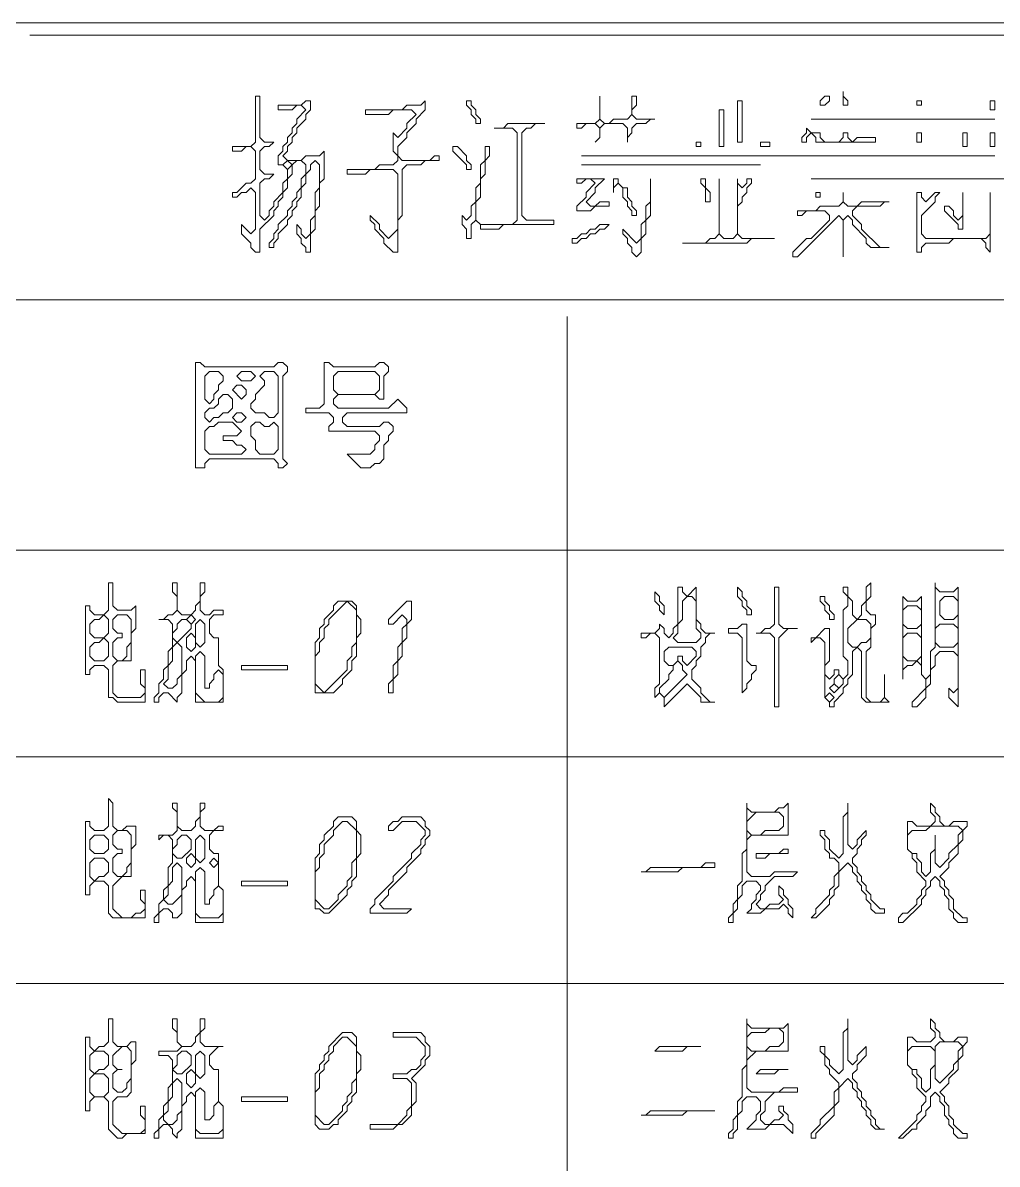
# Model space of a CAD drawing. Extents: x 58 to 1298, y 68 to 1824.
# Drawn here: x 295.4 to 507.5, y 1162.4 to 1411 of the extents above; entities that cross this region are included whole.
import ezdxf

# ---------------------------------------------------------------- set-up
doc = ezdxf.new("R2010")
doc.units = 0
doc.layers.add('TRACE_STRAIGHT', color=5, linetype='Continuous', lineweight=0)
doc.layers.add('TRACE_TEXT_SYMBOL', color=6, linetype='Continuous', lineweight=0)

msp = doc.modelspace()

# ---------------------------------------------------------------- linework, layer by layer
at = {"layer": 'TRACE_STRAIGHT', "color": 5}
for p, q in [((208, 1410.96), (1236, 1410.96)), ((296.88, 1408.29), (673.12, 1408.29)), ((467, 1390), (507, 1390)), ((417, 1382), (507, 1382)), ((417, 1380), (456, 1380)), ((467, 1377), (551, 1377)), ((208, 1350.64), (1236.88, 1350.64)), ((413.89, 1347), (413.89, 353.26)), ((208, 1296.11), (1236, 1296.11)), ((208, 1251.1), (1236, 1251.1)), ((208, 1201.72), (1236, 1201.72))]:
    msp.add_line(p, q, dxfattribs=at)
at = {"layer": 'TRACE_TEXT_SYMBOL', "color": 6}
for points in [[(346, 1395), (346, 1385), (345, 1384), (341, 1384), (341, 1383), (343, 1383), (344, 1384), (345, 1384), (346, 1383), (346, 1377), (345, 1376), (344, 1376), (342, 1374), (341, 1374), (341, 1373), (342, 1373), (343, 1374), (344, 1374), (345, 1375), (346, 1374), (346, 1366), (345, 1365), (343, 1367), (343, 1365), (345, 1363), (345, 1362), (346, 1361), (347, 1361), (347, 1366), (350, 1369), (350, 1370), (351, 1371), (351, 1372), (352, 1373), (352, 1374), (353, 1375), (353, 1377), (354, 1378), (354, 1380), (355, 1381), (356, 1381), (357, 1380), (357, 1378), (356, 1377), (356, 1375), (355, 1374), (355, 1373), (354, 1372), (354, 1371), (353, 1370), (353, 1369), (351, 1367), (351, 1366), (350, 1365), (350, 1364), (349, 1363), (349, 1362), (350, 1362), (350, 1363), (351, 1364), (351, 1365), (353, 1367), (353, 1368), (354, 1369)], [(352, 1384), (352, 1383), (351, 1382), (351, 1380), (352, 1380), (353, 1379), (353, 1377), (352, 1376), (352, 1374), (350, 1372), (350, 1371), (349, 1370), (349, 1369), (348, 1368), (347, 1369), (347, 1376), (348, 1377), (349, 1377), (350, 1378), (348, 1378), (347, 1379), (347, 1383), (348, 1384), (349, 1384), (350, 1385), (348, 1385), (347, 1386), (347, 1395), (346, 1395)], [(354, 1369), (354, 1370), (355, 1371), (355, 1372), (356, 1373), (356, 1375), (357, 1376), (357, 1378), (358, 1379), (358, 1380), (359, 1381), (360, 1380), (360, 1375), (359, 1374), (359, 1369), (358, 1368), (358, 1365), (357, 1364), (356, 1365), (356, 1366), (355, 1367), (355, 1365), (356, 1364), (356, 1363), (357, 1362), (357, 1361), (358, 1361), (358, 1365), (359, 1366), (359, 1370), (360, 1371), (360, 1376), (361, 1377), (361, 1383), (360, 1382), (357, 1382), (356, 1381), (353, 1381), (352, 1382), (353, 1383), (353, 1384), (354, 1385), (354, 1386), (355, 1387), (355, 1388), (357, 1390), (357, 1391), (358, 1392), (358, 1394), (357, 1394), (356, 1393), (351, 1393), (351, 1392), (354, 1392), (355, 1393), (356, 1393), (357, 1392), (355, 1390), (355, 1389), (354, 1388), (354, 1387), (353, 1386), (353, 1385), (352, 1384)], [(480, 1289), (479, 1288), (479, 1285), (478, 1284), (478, 1282), (477, 1281), (476, 1282), (476, 1285), (475, 1286), (475, 1288), (474, 1288), (474, 1287), (475, 1286), (475, 1284), (474, 1283), (474, 1273), (475, 1272), (475, 1269), (474, 1268), (473, 1269), (473, 1270), (472, 1270), (472, 1269), (471, 1268), (470, 1269), (470, 1271), (471, 1272), (471, 1279), (470, 1279), (468, 1277), (467, 1277), (467, 1276), (468, 1277), (469, 1277), (470, 1276), (470, 1264), (471, 1263), (471, 1262), (472, 1262), (472, 1263), (474, 1265), (474, 1266), (475, 1267), (475, 1268), (476, 1269), (476, 1274), (477, 1275), (478, 1274), (478, 1264), (479, 1263), (484, 1263), (483, 1264), (483, 1269), (483, 1264), (482, 1263), (480, 1263), (479, 1264), (479, 1274), (480, 1275), (480, 1279), (481, 1280), (481, 1282), (480, 1282), (479, 1283)], [(479, 1283), (479, 1285), (480, 1286), (480, 1289)], [(453, 1241), (453, 1231), (452, 1230), (452, 1224), (451, 1223), (451, 1220), (450, 1219), (450, 1217), (449, 1216), (449, 1215), (450, 1215), (450, 1217), (451, 1218), (451, 1220), (452, 1221), (452, 1223), (453, 1224), (455, 1224), (456, 1223), (456, 1222), (455, 1221), (455, 1220), (454, 1219), (454, 1218), (453, 1217), (456, 1217), (457, 1218), (460, 1218), (461, 1219), (462, 1218), (462, 1217), (463, 1216), (463, 1218), (462, 1219), (462, 1220), (461, 1221), (461, 1222), (460, 1223), (460, 1221), (461, 1220), (460, 1219), (458, 1219), (457, 1218), (456, 1218), (455, 1219), (456, 1220), (456, 1221), (457, 1222), (457, 1223), (459, 1225), (463, 1225), (464, 1226), (459, 1226), (458, 1225), (454, 1225), (453, 1226), (453, 1233), (454, 1234), (462, 1234), (462, 1241), (461, 1240), (460, 1240), (459, 1239), (454, 1239)], [(454, 1239), (453, 1240), (453, 1241)], [(475, 1241), (475, 1239), (474, 1238), (474, 1230), (473, 1229), (471, 1231), (471, 1233), (470, 1234), (470, 1235), (469, 1235), (469, 1234), (470, 1233), (470, 1231), (471, 1230), (471, 1229), (472, 1229), (473, 1228), (473, 1226), (472, 1225), (472, 1223), (471, 1222), (471, 1221), (468, 1218), (468, 1217), (467, 1216), (468, 1216), (471, 1219), (471, 1220), (472, 1221), (472, 1222), (473, 1223), (473, 1226), (475, 1228), (476, 1227), (476, 1226), (477, 1225), (477, 1224), (478, 1223), (478, 1222), (479, 1221), (479, 1220), (480, 1219), (480, 1218), (481, 1217), (483, 1217), (483, 1218), (482, 1218), (480, 1220), (480, 1221), (479, 1222), (479, 1223), (478, 1224), (478, 1225), (477, 1226), (477, 1227), (476, 1228), (476, 1229), (477, 1230), (477, 1231), (478, 1232), (478, 1233), (479, 1234), (479, 1235), (477, 1233)], [(477, 1233), (477, 1232), (476, 1231), (475, 1232), (475, 1241)], [(493, 1241), (493, 1239), (494, 1238), (494, 1237), (493, 1236), (490, 1236), (489, 1237), (488, 1237), (488, 1231), (489, 1230), (489, 1229), (490, 1228), (490, 1226), (492, 1224), (492, 1223), (491, 1222), (491, 1221), (490, 1220), (490, 1219), (488, 1217), (487, 1217), (486, 1216), (486, 1215), (487, 1215), (491, 1219), (491, 1220), (492, 1221), (492, 1222), (493, 1223), (493, 1224), (494, 1225), (495, 1224), (495, 1223), (496, 1222), (496, 1221), (497, 1220), (497, 1218), (498, 1217), (498, 1216), (499, 1215), (501, 1215), (501, 1216), (500, 1216), (498, 1218), (498, 1220), (497, 1221), (497, 1222), (496, 1223), (496, 1224), (495, 1225), (497, 1227), (497, 1228), (499, 1230), (499, 1232), (500, 1233), (500, 1235), (501, 1236), (501, 1237), (498, 1237), (497, 1236), (496, 1236), (495, 1237), (495, 1238), (494, 1239)], [(494, 1239), (494, 1240), (493, 1241)]]:
    msp.add_lwpolyline(points, dxfattribs=at)
for points in [[(421, 1395), (421, 1390), (420, 1389), (416, 1389), (416, 1388), (417, 1388), (418, 1389), (420, 1389), (421, 1388), (421, 1386), (420, 1385), (421, 1386), (421, 1388), (422, 1389), (426, 1389), (427, 1388), (427, 1385), (427, 1386), (428, 1387), (428, 1388), (429, 1389), (431, 1389), (432, 1390), (433, 1390), (429, 1390), (428, 1391), (428, 1392), (429, 1393), (429, 1395), (428, 1395), (428, 1391), (427, 1390), (424, 1390), (423, 1389), (422, 1389), (421, 1390)], [(470, 1395), (469, 1394), (469, 1393), (470, 1393), (471, 1394), (471, 1395)], [(474, 1396), (474, 1393), (475, 1393), (475, 1394), (474, 1395)], [(383, 1394), (382, 1393), (379, 1393), (378, 1392), (370, 1392), (370, 1391), (375, 1391), (376, 1392), (380, 1392), (381, 1391), (379, 1389), (379, 1388), (377, 1386), (376, 1387), (376, 1383), (377, 1382), (377, 1381), (376, 1380), (373, 1380), (372, 1379), (366, 1379), (366, 1378), (370, 1378), (371, 1379), (376, 1379), (377, 1378), (377, 1366), (375, 1364), (373, 1366), (373, 1367), (371, 1369), (371, 1368), (372, 1367), (372, 1366), (374, 1364), (374, 1363), (376, 1361), (377, 1361), (377, 1368), (378, 1369), (378, 1379), (379, 1380), (382, 1380), (383, 1381), (386, 1381), (386, 1382), (385, 1382), (384, 1381), (378, 1381), (377, 1382), (377, 1384), (379, 1386), (379, 1387), (381, 1389), (381, 1390), (383, 1392)], [(392, 1394), (392, 1393), (393, 1392), (393, 1391), (394, 1390), (394, 1389), (395, 1389), (395, 1390), (394, 1391), (394, 1392), (393, 1393), (393, 1394)], [(451, 1394), (451, 1385), (452, 1385), (452, 1394)], [(490, 1394), (490, 1393), (491, 1393), (491, 1394)], [(506, 1394), (507, 1394), (507, 1392), (506, 1392)], [(447, 1392), (448, 1392), (448, 1384), (447, 1384)], [(401, 1389), (400, 1388), (398, 1388), (402, 1388), (403, 1387), (403, 1368), (402, 1367), (395, 1367), (394, 1368), (394, 1372), (395, 1373), (395, 1377), (396, 1378), (396, 1381), (397, 1382), (397, 1384), (396, 1384), (396, 1381), (395, 1380), (395, 1376), (394, 1375), (394, 1372), (393, 1371), (393, 1369), (392, 1368), (391, 1369), (391, 1367), (392, 1366), (392, 1364), (393, 1364), (393, 1367), (394, 1368), (395, 1367), (395, 1366), (399, 1366), (400, 1367), (411, 1367), (411, 1368), (405, 1368), (404, 1369), (404, 1387), (405, 1388), (406, 1388), (407, 1389), (409, 1389)], [(466, 1388), (466, 1387), (465, 1386), (465, 1385), (466, 1385), (466, 1386), (467, 1387), (468, 1386), (468, 1385), (481, 1385), (481, 1386), (477, 1386), (476, 1385), (475, 1386), (475, 1387), (474, 1387), (474, 1386), (473, 1385), (470, 1385), (469, 1386), (469, 1387), (467, 1387)], [(442, 1385), (443, 1385), (443, 1384), (442, 1384)], [(456, 1385), (458, 1385), (458, 1384), (456, 1384)], [(490, 1387), (490, 1385), (491, 1385), (491, 1387)], [(500, 1387), (501, 1387), (501, 1384), (500, 1384)], [(506, 1387), (507, 1387), (507, 1384), (506, 1384)], [(389, 1384), (389, 1383), (392, 1380), (392, 1379), (393, 1379), (393, 1380), (392, 1381), (392, 1382), (390, 1384)], [(352, 1380), (353, 1381), (354, 1380), (353, 1379)], [(416, 1377), (416, 1376), (417, 1376), (418, 1377), (419, 1377), (420, 1376), (418, 1374), (418, 1373), (416, 1371), (416, 1370), (419, 1370), (420, 1371), (423, 1371), (423, 1372), (421, 1372), (420, 1371), (419, 1371), (418, 1372), (420, 1374), (420, 1375), (422, 1377)], [(424, 1377), (424, 1374), (424, 1375), (425, 1376), (426, 1375), (426, 1373), (427, 1372), (427, 1371), (428, 1370), (428, 1369), (429, 1369), (429, 1370), (428, 1371), (428, 1372), (427, 1373), (427, 1375), (426, 1375), (425, 1376), (425, 1377)], [(432, 1377), (432, 1372), (431, 1371), (431, 1368), (430, 1367), (430, 1364), (429, 1363), (426, 1366), (426, 1365), (427, 1364), (427, 1363), (428, 1362), (428, 1361), (429, 1360), (430, 1361), (430, 1364), (431, 1365), (431, 1368), (432, 1369)], [(447, 1377), (447, 1365), (446, 1364), (445, 1364), (444, 1363), (439, 1363), (453, 1363), (454, 1364), (459, 1364), (452, 1364), (451, 1365), (451, 1371), (452, 1372), (452, 1373), (453, 1374), (453, 1375), (454, 1376), (454, 1377), (453, 1377), (453, 1376), (452, 1375), (451, 1376), (451, 1377), (451, 1365), (450, 1364), (448, 1364), (447, 1365)], [(443, 1377), (443, 1376), (444, 1375), (444, 1372), (445, 1372), (445, 1374), (444, 1375), (444, 1377)], [(474, 1374), (474, 1372), (473, 1371), (469, 1371), (468, 1370), (464, 1370), (464, 1369), (465, 1369), (466, 1370), (470, 1370), (471, 1369), (471, 1368), (467, 1364), (466, 1364), (463, 1361), (463, 1360), (464, 1360), (473, 1369), (474, 1368), (474, 1360), (474, 1368), (475, 1369), (476, 1368), (476, 1367), (479, 1364), (479, 1363), (480, 1362), (484, 1362), (482, 1362), (478, 1366), (478, 1367), (476, 1369), (476, 1370), (477, 1371), (482, 1371), (483, 1372), (484, 1372), (478, 1372), (477, 1371), (475, 1371), (474, 1372)], [(468, 1374), (468, 1373), (469, 1373), (469, 1374)], [(490, 1374), (490, 1361), (491, 1361), (491, 1362), (492, 1363), (497, 1363), (498, 1364), (504, 1364), (505, 1363), (505, 1362), (506, 1361), (506, 1374), (506, 1365), (505, 1364), (492, 1364), (491, 1365), (491, 1369), (494, 1372), (494, 1373), (495, 1374), (494, 1374), (492, 1372), (491, 1373), (491, 1374)], [(500, 1374), (500, 1369), (499, 1368), (498, 1369), (498, 1370), (497, 1371), (496, 1371), (496, 1370), (499, 1367), (499, 1366), (500, 1366)], [(421, 1367), (420, 1366), (419, 1366), (418, 1365), (417, 1365), (416, 1364), (415, 1364), (415, 1363), (416, 1363), (417, 1364), (418, 1364), (419, 1365), (420, 1365), (421, 1366), (422, 1366), (423, 1367)], [(333, 1337), (333, 1314), (335, 1314), (335, 1315), (336, 1316), (350, 1316), (351, 1315), (351, 1314), (352, 1314), (353, 1315), (352, 1316), (352, 1334), (353, 1335), (353, 1336), (352, 1337), (351, 1337), (350, 1336), (335, 1336), (334, 1337)], [(361, 1337), (361, 1328), (360, 1327), (357, 1327), (357, 1326), (362, 1326), (363, 1325), (363, 1324), (362, 1323), (362, 1322), (372, 1322), (373, 1321), (373, 1320), (372, 1319), (372, 1318), (371, 1317), (366, 1317), (369, 1314), (371, 1314), (372, 1315), (373, 1315), (374, 1316), (374, 1319), (375, 1320), (375, 1321), (376, 1322), (376, 1323), (375, 1324), (374, 1324), (373, 1323), (366, 1323), (365, 1324), (365, 1325), (366, 1326), (379, 1326), (379, 1327), (377, 1329), (375, 1327), (364, 1327), (363, 1328), (363, 1329), (364, 1330), (372, 1330), (373, 1329), (374, 1329), (374, 1334), (375, 1335), (375, 1336), (374, 1337), (373, 1337), (372, 1336), (363, 1336), (362, 1337)], [(335, 1334), (336, 1335), (338, 1335), (339, 1334), (339, 1333), (338, 1332), (338, 1331), (337, 1330), (337, 1329), (336, 1328), (335, 1329)], [(342, 1334), (343, 1335), (345, 1335), (346, 1334), (345, 1333), (343, 1333)], [(347, 1334), (348, 1335), (350, 1335), (351, 1334), (351, 1326), (350, 1325), (349, 1325), (348, 1326), (346, 1326), (345, 1327), (345, 1328), (346, 1329), (346, 1330), (348, 1332), (348, 1333)], [(363, 1334), (364, 1335), (372, 1335), (373, 1334), (373, 1331), (372, 1330), (364, 1330), (363, 1331)], [(341, 1331), (342, 1332), (343, 1332), (344, 1331), (344, 1330), (343, 1329)], [(338, 1329), (339, 1330), (340, 1330), (341, 1329), (341, 1327), (340, 1326), (339, 1326), (338, 1325), (337, 1325), (336, 1324), (335, 1325), (335, 1326), (336, 1327), (337, 1327), (338, 1328)], [(341, 1325), (342, 1326), (343, 1326), (344, 1325), (343, 1324), (342, 1324)], [(337, 1323), (338, 1324), (341, 1324), (343, 1322), (342, 1321), (339, 1321), (339, 1320), (341, 1320), (342, 1319), (343, 1319), (344, 1318), (343, 1317), (336, 1317), (335, 1318), (335, 1322), (336, 1323)], [(345, 1323), (346, 1324), (347, 1324), (348, 1323), (349, 1323), (350, 1324), (351, 1323), (351, 1318), (350, 1317), (347, 1317), (346, 1318), (346, 1320), (345, 1321)], [(314, 1289), (314, 1283), (313, 1282), (311, 1282), (310, 1283), (310, 1284), (309, 1284), (309, 1269), (310, 1269), (310, 1270), (311, 1271), (313, 1271), (314, 1270), (314, 1264), (315, 1264), (316, 1263), (322, 1263), (322, 1270), (321, 1270), (321, 1267), (322, 1266), (322, 1265), (321, 1264), (316, 1264), (315, 1265), (315, 1271), (316, 1272), (319, 1272), (319, 1278), (320, 1279), (320, 1284), (319, 1283), (316, 1283), (315, 1284), (315, 1289)], [(328, 1289), (328, 1287), (329, 1286), (329, 1283), (328, 1282), (327, 1282), (326, 1281), (325, 1281), (327, 1281), (328, 1280), (328, 1275), (327, 1274), (327, 1271), (326, 1270), (326, 1268), (325, 1267), (325, 1265), (324, 1264), (324, 1263), (325, 1263), (325, 1264), (326, 1265), (327, 1265), (329, 1263), (329, 1264), (330, 1265), (330, 1269), (331, 1270), (331, 1272), (332, 1273), (333, 1272), (333, 1263), (339, 1263), (339, 1270), (338, 1271), (338, 1277), (337, 1277), (336, 1278), (336, 1281), (337, 1282), (339, 1282), (339, 1283), (337, 1283), (336, 1282), (335, 1282), (334, 1283), (334, 1286), (335, 1287), (335, 1289), (334, 1289), (334, 1285), (333, 1284), (333, 1283), (332, 1282), (330, 1282), (329, 1283), (329, 1289)], [(438, 1288), (438, 1280), (437, 1279), (437, 1278), (436, 1277), (435, 1278), (435, 1279), (434, 1280), (434, 1279), (433, 1278), (430, 1278), (430, 1277), (431, 1277), (432, 1278), (433, 1278), (434, 1277), (434, 1267), (433, 1266), (433, 1264), (434, 1265), (435, 1264), (435, 1262), (440, 1267), (443, 1264), (443, 1263), (446, 1263), (445, 1263), (443, 1265), (443, 1266), (441, 1268), (441, 1270), (442, 1271), (442, 1272), (443, 1273), (443, 1275), (444, 1276), (444, 1277), (445, 1278), (446, 1278), (444, 1278), (443, 1279), (443, 1280), (442, 1281), (442, 1288), (440, 1286), (439, 1287), (439, 1288)], [(451, 1288), (451, 1286), (452, 1285), (452, 1284), (453, 1283), (453, 1282), (454, 1282), (454, 1283), (453, 1284), (453, 1285), (452, 1286), (452, 1287)], [(459, 1288), (459, 1280), (458, 1279), (457, 1279), (456, 1278), (455, 1278), (458, 1278), (459, 1277), (459, 1262), (460, 1262), (460, 1277), (462, 1279), (464, 1279), (461, 1279), (460, 1280), (460, 1288)], [(494, 1289), (494, 1275), (493, 1274), (493, 1269), (492, 1268), (491, 1269), (491, 1286), (490, 1285), (488, 1285), (487, 1286), (487, 1268), (487, 1270), (488, 1271), (489, 1271), (490, 1272), (491, 1271), (491, 1269), (492, 1268), (492, 1266), (489, 1263), (489, 1262), (490, 1262), (492, 1264), (492, 1266), (493, 1267), (493, 1270), (494, 1271), (494, 1273), (495, 1274), (498, 1274), (499, 1273), (499, 1266), (498, 1265), (497, 1266), (497, 1264), (499, 1262), (499, 1288), (498, 1287), (495, 1287), (494, 1288)], [(433, 1287), (433, 1285), (434, 1284), (434, 1283), (435, 1282), (435, 1284), (434, 1285), (434, 1286)], [(439, 1285), (440, 1286), (441, 1286), (442, 1285), (442, 1279), (443, 1278), (443, 1277), (442, 1276), (438, 1276), (437, 1277), (438, 1278), (438, 1280), (439, 1281)], [(469, 1286), (469, 1285), (470, 1284), (470, 1283), (471, 1282), (471, 1281), (472, 1281), (472, 1282), (471, 1283), (471, 1284), (470, 1285), (470, 1286)], [(495, 1285), (496, 1286), (498, 1286), (499, 1285), (499, 1282), (498, 1281), (496, 1281), (495, 1282)], [(364, 1285), (363, 1284), (363, 1283), (361, 1281), (361, 1280), (360, 1279), (360, 1277), (359, 1276), (359, 1265), (363, 1265), (365, 1267), (365, 1268), (367, 1270), (367, 1272), (368, 1273), (368, 1277), (369, 1278), (369, 1281), (368, 1282), (368, 1284), (367, 1285)], [(366, 1285), (368, 1283), (368, 1276), (367, 1275), (367, 1273), (366, 1272), (366, 1270), (361, 1265), (359, 1267), (359, 1273), (360, 1274), (360, 1276), (361, 1277), (361, 1279), (362, 1280), (362, 1281)], [(379, 1285), (375, 1281), (375, 1280), (376, 1280), (378, 1282), (379, 1281), (379, 1280), (378, 1279), (378, 1276), (377, 1275), (377, 1272), (376, 1271), (376, 1268), (375, 1267), (375, 1265), (376, 1265), (376, 1268), (377, 1269), (377, 1272), (378, 1273), (378, 1276), (379, 1277), (379, 1280), (380, 1281), (380, 1285)], [(487, 1283), (488, 1284), (490, 1284), (491, 1283), (491, 1280), (490, 1279), (488, 1279), (487, 1280)], [(312, 1281), (313, 1282), (314, 1281), (314, 1278), (313, 1277), (311, 1277), (310, 1278), (310, 1280), (311, 1281)], [(315, 1281), (316, 1282), (318, 1282), (319, 1281), (319, 1276), (318, 1275), (318, 1273), (317, 1272), (316, 1272), (315, 1273), (315, 1276), (316, 1277), (317, 1277), (317, 1278), (316, 1278), (315, 1279)], [(329, 1280), (330, 1281), (331, 1281), (332, 1280), (332, 1279), (329, 1276), (328, 1277), (328, 1278), (329, 1279)], [(331, 1281), (332, 1282), (333, 1281), (332, 1280)], [(333, 1280), (334, 1281), (335, 1280), (335, 1276), (334, 1275), (333, 1276)], [(477, 1281), (479, 1281), (480, 1280), (480, 1277), (479, 1276), (478, 1276), (477, 1275), (476, 1275), (475, 1276), (475, 1279)], [(331, 1277), (332, 1278), (333, 1277), (333, 1275), (332, 1274), (331, 1275)], [(452, 1280), (451, 1279), (449, 1279), (449, 1278), (451, 1278), (452, 1277), (452, 1265), (453, 1266), (453, 1267), (454, 1268), (454, 1269), (455, 1270), (455, 1271), (454, 1271), (453, 1272), (453, 1280)], [(487, 1277), (488, 1278), (490, 1278), (491, 1277), (491, 1273), (490, 1272), (488, 1272), (487, 1273)], [(494, 1279), (495, 1280), (498, 1280), (499, 1279), (499, 1276), (498, 1275), (495, 1275), (494, 1276)], [(312, 1276), (313, 1277), (314, 1276), (314, 1273), (313, 1272), (311, 1272), (310, 1273), (310, 1275), (311, 1276)], [(328, 1275), (329, 1276), (330, 1275), (330, 1269), (329, 1268), (329, 1267), (328, 1266), (327, 1266), (326, 1267), (327, 1268), (327, 1271), (328, 1272)], [(333, 1273), (334, 1274), (335, 1273), (335, 1266), (336, 1266), (336, 1267), (337, 1268), (337, 1269), (338, 1270), (339, 1269), (339, 1264), (338, 1263), (335, 1263), (333, 1265)], [(435, 1274), (436, 1275), (441, 1275), (442, 1274), (442, 1273), (440, 1271), (439, 1272), (439, 1273), (438, 1273), (438, 1272), (437, 1271), (436, 1271), (435, 1272)], [(343, 1271), (353, 1271), (353, 1270), (343, 1270)], [(437, 1271), (438, 1272), (439, 1271), (439, 1270), (440, 1269), (435, 1264), (434, 1265), (434, 1266), (436, 1268), (436, 1269), (437, 1270)], [(472, 1268), (473, 1269), (474, 1268), (474, 1267), (473, 1266), (472, 1267)], [(471, 1266), (472, 1267), (473, 1266), (472, 1265)], [(470, 1264), (471, 1265), (472, 1264), (471, 1263)], [(314, 1242), (314, 1236), (313, 1235), (311, 1235), (310, 1236), (310, 1237), (309, 1237), (309, 1221), (310, 1221), (310, 1223), (311, 1224), (313, 1224), (314, 1223), (314, 1217), (315, 1216), (322, 1216), (322, 1222), (321, 1222), (321, 1220), (322, 1219), (322, 1218), (321, 1217), (320, 1217), (319, 1216), (317, 1216), (315, 1218), (315, 1223), (317, 1225), (319, 1225), (319, 1231), (320, 1232), (320, 1236), (318, 1236), (317, 1235), (316, 1235), (315, 1236), (315, 1241)], [(328, 1241), (328, 1240), (329, 1239), (329, 1235), (328, 1234), (325, 1234), (325, 1233), (326, 1234), (327, 1234), (328, 1233), (328, 1228), (327, 1227), (327, 1223), (326, 1222), (326, 1220), (325, 1219), (325, 1217), (324, 1216), (324, 1215), (325, 1215), (325, 1217), (326, 1218), (327, 1218), (328, 1217), (328, 1216), (329, 1216), (330, 1217), (330, 1222), (331, 1223), (331, 1224), (332, 1225), (333, 1224), (333, 1215), (339, 1215), (339, 1222), (338, 1223), (338, 1230), (337, 1230), (336, 1231), (336, 1234), (337, 1235), (339, 1235), (339, 1236), (338, 1236), (337, 1235), (335, 1235), (334, 1236), (334, 1239), (335, 1240), (335, 1241), (334, 1241), (334, 1238), (333, 1237), (333, 1236), (332, 1235), (330, 1235), (329, 1236), (329, 1241)], [(455, 1239), (460, 1239), (461, 1238), (461, 1236), (460, 1235), (457, 1235), (456, 1234), (454, 1234), (453, 1235), (453, 1237)], [(364, 1238), (363, 1237), (363, 1236), (361, 1234), (361, 1233), (360, 1232), (360, 1230), (359, 1229), (359, 1218), (360, 1218), (361, 1217), (362, 1217), (366, 1221), (366, 1222), (367, 1223), (367, 1224), (368, 1225), (368, 1229), (369, 1230), (369, 1234), (368, 1235), (368, 1237), (367, 1238)], [(365, 1237), (366, 1237), (368, 1235), (368, 1229), (367, 1228), (367, 1225), (366, 1224), (366, 1223), (364, 1221), (364, 1220), (362, 1218), (361, 1218), (359, 1220), (359, 1226), (360, 1227), (360, 1229), (361, 1230), (361, 1232), (363, 1234), (363, 1235)], [(378, 1238), (377, 1237), (376, 1237), (375, 1236), (375, 1235), (376, 1235), (378, 1237), (381, 1237), (383, 1235), (383, 1234), (382, 1233), (382, 1232), (380, 1230), (380, 1229), (376, 1225), (376, 1224), (372, 1220), (372, 1219), (371, 1218), (371, 1217), (379, 1217), (380, 1218), (374, 1218), (373, 1219), (375, 1221), (375, 1222), (379, 1226), (379, 1227), (382, 1230), (382, 1231), (383, 1232), (383, 1233), (384, 1234), (384, 1235), (383, 1236), (383, 1237), (382, 1238)], [(492, 1235), (493, 1236), (499, 1236), (500, 1235), (499, 1234), (499, 1232), (497, 1230), (497, 1229), (495, 1227), (494, 1228), (494, 1234), (494, 1231), (493, 1230), (493, 1226), (492, 1225), (491, 1226), (491, 1228), (490, 1229), (490, 1230), (489, 1230), (488, 1231), (488, 1234), (489, 1235)], [(310, 1233), (311, 1234), (313, 1234), (314, 1233), (314, 1231), (313, 1230), (311, 1230), (310, 1231)], [(315, 1234), (316, 1235), (318, 1235), (319, 1234), (319, 1228), (318, 1227), (318, 1226), (317, 1225), (316, 1225), (315, 1226), (315, 1229), (316, 1230), (317, 1230), (317, 1231), (316, 1231), (315, 1232)], [(329, 1233), (330, 1234), (331, 1234), (332, 1233), (332, 1231), (330, 1229), (329, 1229), (328, 1230), (328, 1231), (329, 1232)], [(333, 1233), (334, 1234), (335, 1233), (335, 1229), (334, 1228), (333, 1229)], [(461, 1231), (460, 1230), (455, 1230), (455, 1229), (457, 1229), (458, 1230), (462, 1230), (462, 1231)], [(310, 1228), (311, 1229), (313, 1229), (314, 1228), (314, 1226), (313, 1225), (312, 1225), (311, 1224), (310, 1225)], [(331, 1229), (332, 1230), (333, 1229), (333, 1228), (332, 1227), (331, 1228)], [(336, 1228), (337, 1229), (338, 1228), (337, 1227)], [(328, 1227), (329, 1228), (330, 1227), (330, 1221), (328, 1219), (327, 1219), (326, 1220), (327, 1221), (327, 1223), (328, 1224)], [(333, 1226), (334, 1227), (335, 1226), (335, 1219), (336, 1219), (336, 1220), (337, 1221), (337, 1222), (338, 1223), (339, 1222), (339, 1217), (338, 1216), (334, 1216), (333, 1217)], [(444, 1228), (443, 1227), (432, 1227), (431, 1226), (430, 1226), (438, 1226), (439, 1227), (446, 1227), (446, 1228)], [(343, 1224), (353, 1224), (353, 1223), (343, 1223)], [(314, 1194), (314, 1189), (313, 1188), (312, 1188), (311, 1187), (310, 1188), (310, 1190), (309, 1190), (309, 1174), (310, 1174), (310, 1176), (311, 1177), (313, 1177), (314, 1176), (314, 1170), (316, 1168), (317, 1168), (318, 1169), (322, 1169), (322, 1175), (321, 1175), (321, 1173), (322, 1172), (322, 1170), (321, 1169), (317, 1169), (315, 1171), (315, 1176), (316, 1177), (318, 1177), (319, 1178), (319, 1184), (320, 1185), (320, 1189), (319, 1189), (318, 1188), (316, 1188), (315, 1189), (315, 1194)], [(328, 1194), (328, 1192), (329, 1191), (329, 1189), (330, 1188), (329, 1187), (325, 1187), (325, 1186), (327, 1186), (328, 1185), (328, 1180), (327, 1179), (327, 1176), (326, 1175), (326, 1173), (325, 1172), (325, 1170), (324, 1169), (324, 1168), (325, 1168), (325, 1170), (326, 1171), (327, 1171), (328, 1170), (328, 1169), (329, 1168), (329, 1169), (330, 1170), (330, 1175), (331, 1176), (331, 1177), (332, 1178), (333, 1177), (333, 1168), (339, 1168), (339, 1175), (338, 1176), (338, 1183), (337, 1183), (336, 1184), (336, 1186), (338, 1188), (339, 1188), (335, 1188), (334, 1189), (334, 1191), (335, 1192), (335, 1194), (334, 1194), (334, 1191), (333, 1190), (333, 1189), (332, 1188), (330, 1188), (329, 1189), (329, 1194)], [(453, 1194), (453, 1184), (452, 1183), (452, 1177), (451, 1176), (451, 1173), (450, 1172), (450, 1170), (449, 1169), (449, 1168), (450, 1168), (450, 1169), (451, 1170), (451, 1173), (452, 1174), (452, 1176), (453, 1177), (455, 1177), (456, 1176), (456, 1174), (455, 1173), (455, 1172), (453, 1170), (457, 1170), (458, 1171), (461, 1171), (463, 1169), (463, 1171), (462, 1172), (462, 1173), (461, 1174), (461, 1175), (460, 1175), (460, 1174), (461, 1173), (460, 1172), (459, 1172), (458, 1171), (457, 1171), (456, 1172), (456, 1173), (457, 1174), (457, 1176), (459, 1178), (464, 1178), (464, 1179), (461, 1179), (460, 1178), (454, 1178), (453, 1179), (453, 1185), (455, 1187), (462, 1187), (462, 1193), (461, 1192), (454, 1192), (453, 1193)], [(475, 1194), (475, 1192), (474, 1191), (474, 1183), (473, 1182), (471, 1184), (471, 1185), (470, 1186), (470, 1188), (469, 1188), (469, 1187), (470, 1186), (470, 1184), (471, 1183), (471, 1182), (473, 1180), (473, 1179), (472, 1178), (472, 1175), (469, 1172), (469, 1171), (467, 1169), (467, 1168), (468, 1168), (468, 1169), (472, 1173), (472, 1175), (473, 1176), (473, 1179), (475, 1181), (476, 1180), (476, 1179), (477, 1178), (477, 1177), (478, 1176), (478, 1175), (479, 1174), (479, 1173), (480, 1172), (480, 1171), (481, 1170), (483, 1170), (482, 1170), (481, 1171), (481, 1172), (480, 1173), (480, 1174), (479, 1175), (479, 1176), (478, 1177), (478, 1178), (477, 1179), (477, 1180), (476, 1181), (476, 1182), (477, 1183), (477, 1184), (479, 1186), (479, 1188), (477, 1186), (477, 1185), (476, 1184), (475, 1185)], [(493, 1194), (493, 1192), (494, 1191), (494, 1190), (493, 1189), (490, 1189), (489, 1190), (488, 1190), (488, 1184), (489, 1183), (489, 1182), (490, 1181), (490, 1179), (492, 1177), (492, 1176), (491, 1175), (491, 1174), (490, 1173), (490, 1172), (486, 1168), (487, 1168), (489, 1170), (490, 1170), (490, 1171), (492, 1173), (492, 1174), (493, 1175), (493, 1177), (494, 1178), (495, 1177), (495, 1176), (496, 1175), (496, 1173), (497, 1172), (497, 1171), (498, 1170), (498, 1169), (499, 1168), (501, 1168), (501, 1169), (500, 1169), (498, 1171), (498, 1172), (497, 1173), (497, 1175), (496, 1176), (496, 1177), (495, 1178), (497, 1180), (497, 1181), (499, 1183), (499, 1185), (500, 1186), (500, 1188), (501, 1189), (501, 1190), (499, 1190), (498, 1189), (496, 1189), (495, 1190), (495, 1191), (494, 1192), (494, 1193)], [(365, 1191), (362, 1188), (362, 1187), (361, 1186), (361, 1185), (360, 1184), (360, 1183), (359, 1182), (359, 1171), (360, 1170), (362, 1170), (363, 1171), (364, 1171), (364, 1172), (366, 1174), (366, 1175), (367, 1176), (367, 1177), (368, 1178), (368, 1182), (369, 1183), (369, 1186), (368, 1187), (368, 1190), (367, 1191)], [(376, 1191), (376, 1190), (381, 1190), (383, 1188), (383, 1186), (382, 1185), (382, 1184), (381, 1183), (380, 1183), (379, 1182), (376, 1182), (376, 1181), (379, 1181), (380, 1180), (380, 1175), (379, 1174), (379, 1173), (377, 1171), (371, 1171), (371, 1170), (376, 1170), (377, 1171), (378, 1171), (380, 1173), (380, 1175), (381, 1176), (381, 1180), (380, 1181), (383, 1184), (383, 1185), (384, 1186), (384, 1188), (383, 1189), (383, 1190), (382, 1191)], [(457, 1191), (458, 1192), (460, 1192), (461, 1191), (461, 1189), (460, 1188), (458, 1188), (457, 1187), (454, 1187), (453, 1188), (453, 1190), (454, 1191)], [(365, 1190), (366, 1190), (368, 1188), (368, 1181), (367, 1180), (367, 1178), (366, 1177), (366, 1176), (365, 1175), (365, 1174), (362, 1171), (361, 1171), (359, 1173), (359, 1178), (360, 1179), (360, 1182), (361, 1183), (361, 1184), (362, 1185), (362, 1186), (363, 1187), (363, 1188)], [(494, 1188), (495, 1189), (499, 1189), (500, 1188), (499, 1187), (499, 1185), (498, 1184), (498, 1183), (495, 1180), (494, 1181)], [(310, 1186), (311, 1187), (313, 1187), (314, 1186), (314, 1184), (313, 1183), (312, 1183), (311, 1182), (310, 1183)], [(317, 1188), (318, 1188), (319, 1187), (319, 1181), (318, 1180), (318, 1179), (317, 1178), (316, 1178), (315, 1179), (315, 1182), (316, 1183), (317, 1183), (316, 1183), (315, 1184), (315, 1186)], [(329, 1186), (330, 1187), (331, 1187), (332, 1186), (332, 1184), (330, 1182), (329, 1182), (328, 1183), (329, 1184)], [(333, 1186), (334, 1187), (335, 1186), (335, 1182), (334, 1181), (333, 1182)], [(434, 1188), (433, 1187), (439, 1187), (440, 1188), (443, 1188)], [(488, 1187), (489, 1188), (493, 1188), (494, 1187), (494, 1184), (493, 1183), (493, 1179), (492, 1178), (491, 1179), (491, 1181), (490, 1182), (490, 1183), (489, 1183), (488, 1184)], [(310, 1181), (311, 1182), (313, 1182), (314, 1181), (314, 1178), (313, 1177), (311, 1177), (310, 1178)], [(328, 1180), (329, 1181), (330, 1180), (330, 1174), (329, 1173), (329, 1172), (328, 1171), (327, 1171), (326, 1172), (326, 1173), (327, 1174), (327, 1176), (328, 1177)], [(331, 1182), (332, 1183), (333, 1182), (333, 1180), (332, 1179), (331, 1180)], [(456, 1183), (455, 1182), (459, 1182), (460, 1183), (462, 1183)], [(333, 1178), (334, 1179), (335, 1178), (335, 1172), (336, 1172), (337, 1173), (337, 1175), (338, 1176), (339, 1175), (339, 1170), (338, 1169), (334, 1169), (333, 1170)], [(343, 1177), (353, 1177), (353, 1176), (343, 1176)], [(432, 1174), (431, 1173), (430, 1173), (439, 1173), (440, 1174), (446, 1174)]]:
    msp.add_lwpolyline(points, close=True, dxfattribs=at)

doc.saveas('drawing.dxf')
